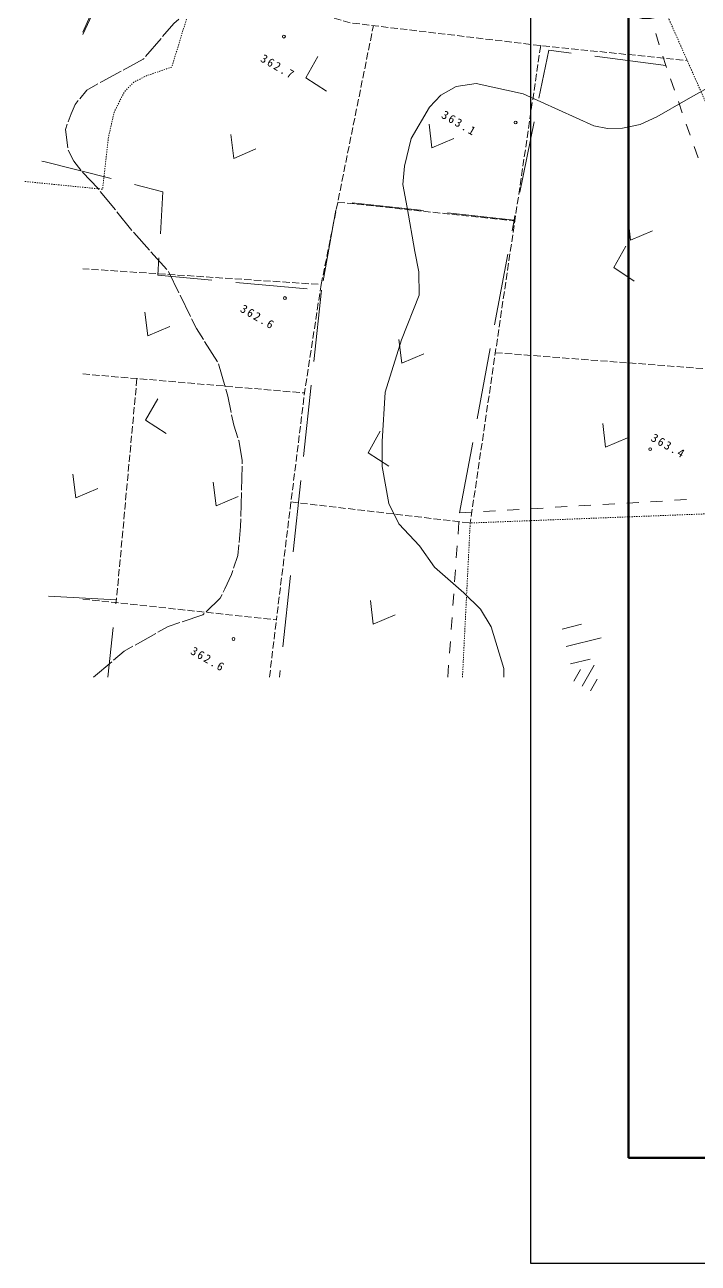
# Model space of a CAD drawing. Header units: millimetres. Extents: x -2078669 to -1085629, y -5987148 to 310365.
# Drawn here: x -1840977 to -1770621, y -1596452 to -1466998 of the extents above; entities that cross this region are included whole.
import ezdxf

# ---------------------------------------------------------------- set-up
doc = ezdxf.new("R2010")
doc.units = ezdxf.units.MM
doc.header["$LTSCALE"] = 500
for name, pattern in [('56301', [0.5, 0.25, -0.25]), ('56302', [2, 1.5, -0.5]), ('57103', [5.5, 5, -0.5])]:
    doc.linetypes.add(name, pattern=pattern)
doc.layers.get('Defpoints').update_dxf_attribs({"color": 153})
for name, color, linetype, lineweight in [('D-BGD', 7, 'Continuous', 13), ('D-TTL', 2, 'Continuous', 140), ('●予備設計_LP横断', 7, 'Continuous', 13)]:
    doc.layers.add(name, color=color, linetype=linetype, lineweight=lineweight)
doc.styles.add('MS ゴシック', font='MS Gothic.ttf')

# ---------------------------------------------------------------- blocks, each defined once
blk = doc.blocks.new('M6334')
at = {"layer": '●予備設計_LP横断', "linetype": 'Continuous', "lineweight": 9}
for p, q in [((-1, -1.25), (-1, 0.15)), ((0, -1.25), (0, 1.25)), ((1, -1.25), (1, 0.15))]:
    blk.add_line(p, q, dxfattribs=at)
blk = doc.blocks.new('M6313')
at = {"layer": 'D-BGD', "flags": 128}
blk.add_lwpolyline([(-1.5, 1), (0, -1), (1.5, 1)], dxfattribs=at)
blk = doc.blocks.new('M7312')
at = {"layer": '●予備設計_LP横断', "linetype": 'Continuous', "lineweight": 20}
blk.add_circle((0, 0), 0.15, dxfattribs=at)
blk = doc.blocks.new('河川平面')
at = {"layer": 'D-BGD', "linetype": '56302'}
for p, q in [((1500952, -2829649), (1506410, -2802587)), ((1502687, -2821046), (1521184, -2823002)), ((1519151, -2836778), (1544674, -2838728)), ((1476042, -2838996), (1499216, -2840984)), ((1481701, -2839481), (1479535, -2862904)), ((1495557, -2870692), (1496271, -2864694))]:
    blk.add_line(p, q, dxfattribs=at)
at = {"layer": 'D-BGD', "linetype": 'Continuous'}
for p, q in [((1536279, -2804588, 364198), (1535907, -2803395, 364164)), ((1536959, -2806765, 364260), (1529533, -2805785, 363890)), ((1537855, -2809331, 364281), (1537443, -2808152, 364271)), ((1538679, -2811692, 364300), (1538268, -2810511, 364290)), ((1523194, -2812631, 363599), (1521700, -2819980, 363550)), ((1539503, -2814052, 364319), (1539091, -2812872, 364309)), ((1540327, -2816413, 364338), (1539915, -2815232, 364328)), ((1502487, -2821874, 363606), (1501170, -2829256, 363495)), ((1511649, -2821898, 363576), (1504192, -2821099, 363613)), ((1520896, -2824032, 363533), (1521104, -2822911, 363530)), ((1519067, -2833863, 363562), (1520438, -2826490, 363541)), ((1499505, -2830109, 363487), (1492036, -2829427, 363522)), ((1500994, -2830245, 363480), (1500186, -2837701, 363441)), ((1517238, -2843695, 363591), (1518609, -2836321, 363569)), ((1499916, -2840187, 363428), (1499108, -2847643, 363390)), ((1515410, -2853526, 363620), (1516781, -2846152, 363598)), ((1498838, -2850129, 363377), (1498030, -2857585, 363338)), ((1520400, -2853233, 363707), (1521648, -2853159, 363728)), ((1522896, -2853086, 363750), (1524143, -2853013, 363772)), ((1525391, -2852939, 363794), (1526638, -2852866, 363815)), ((1527886, -2852793, 363837), (1529134, -2852719, 363859)), ((1530382, -2852646, 363880), (1531629, -2852573, 363902)), ((1532877, -2852499, 363924), (1534124, -2852426, 363945)), ((1535372, -2852354, 363967), (1536620, -2852281, 363989)), ((1537868, -2852207, 364011), (1539115, -2852133, 364032)), ((1515410, -2853526, 363620), (1516657, -2853453, 363642)), ((1517905, -2853379, 363663), (1519152, -2853306, 363685)), ((1515252, -2855732, 363629), (1515341, -2854486, 363624)), ((1515074, -2858226, 363640), (1515163, -2856979, 363635)), ((1514895, -2860720, 363651), (1514985, -2859472, 363646)), ((1497761, -2860070, 363325), (1496952, -2867526, 363287)), ((1514718, -2863213, 363662), (1514807, -2861967, 363656)), ((1514540, -2865707, 363672), (1514629, -2864460, 363667)), ((1479226, -2865509, 363088), (1478678, -2870692, 363137)), ((1526117, -2865659), (1528157, -2865164)), ((1514361, -2868201, 363683), (1514450, -2866953, 363678)), ((1526559, -2867481), (1530204, -2866595)), ((1514183, -2870694, 363694), (1514272, -2869447, 363688)), ((1527002, -2869304), (1529042, -2868808)), ((1496683, -2870012, 363274), (1496609, -2870692, 363270))]:
    blk.add_line(p, q, dxfattribs=at)
at = {"layer": 'D-BGD', "linetype": 'Continuous', "elevation": 363000, "flags": 128}
blk.add_lwpolyline([(1520036, -2870692), (1520030, -2869786), (1518730, -2865446), (1517588, -2863595), (1515873, -2861874), (1512785, -2859198), (1511230, -2856972), (1509070, -2854672), (1508039, -2852550), (1507328, -2848672), (1507330, -2846073), (1507633, -2840896), (1509359, -2835443), (1511185, -2830746), (1511151, -2828325), (1510727, -2826185), (1509938, -2821586), (1509493, -2819212), (1509644, -2817275), (1510352, -2814391), (1512284, -2811120), (1513447, -2809841), (1515047, -2808939), (1517134, -2808637), (1522071, -2809701), (1529447, -2813052), (1530861, -2813346), (1532446, -2813303), (1534293, -2812918), (1536032, -2812126), (1539048, -2810372), (1541584, -2808942)], dxfattribs=at)
at = {"layer": 'D-BGD', "linetype": '57103', "elevation": 362500, "flags": 128}
blk.add_lwpolyline([(1477172, -2870692), (1480389, -2867967), (1484971, -2865393), (1488582, -2864193), (1490390, -2862448), (1490901, -2861451), (1491577, -2859965), (1492253, -2857970), (1492523, -2854950), (1492706, -2848007), (1492343, -2845971), (1491818, -2844356), (1491196, -2841336), (1490209, -2837875), (1487912, -2834245), (1484986, -2828256), (1481365, -2824222), (1477611, -2819585), (1476055, -2817947), (1475124, -2816767), (1474521, -2815562), (1474237, -2813430), (1474818, -2811802), (1475257, -2810826), (1476458, -2809344), (1478073, -2808418), (1482363, -2806108), (1485565, -2802358), (1489241, -2799156), (1490166, -2797637), (1493717, -2792408), (1495727, -2790693), (1496990, -2790207), (1498678, -2790410), (1515296, -2793779), (1523090, -2795880), (1526242, -2797376), (1532639, -2801346), (1534483, -2801833), (1535345, -2801857), (1536115, -2801690), (1536414, -2801377), (1536811, -2800496), (1536775, -2798251), (1531411, -2785253), (1530397, -2780634), (1531536, -2779067), (1532905, -2778516), (1534675, -2777962), (1556794, -2782089), (1584092, -2789157), (1586463, -2789792), (1587876, -2790125), (1589173, -2790027), (1589943, -2788823)], dxfattribs=at)
at = {"layer": 'D-BGD', "linetype": '56301', "flags": 128}
for points in [[(1485703, -2785164), (1493964, -2788518), (1490986, -2797839), (1487805, -2799239), (1487221, -2800790), (1485346, -2806923), (1482689, -2807834), (1481380, -2808500), (1480390, -2809510), (1479330, -2811617), (1478737, -2814200), (1478122, -2819690), (1469989, -2818877)], [(1493964, -2788518), (1506432, -2791732), (1522759, -2794397), (1534814, -2796314), (1539539, -2807008), (1541239, -2810855)], [(1515715, -2870692), (1516524, -2854577), (1543369, -2853537), (1544227, -2843800), (1544674, -2838728), (1545279, -2838199), (1548064, -2835767)]]:
    blk.add_lwpolyline(points, dxfattribs=at)
at = {"layer": 'D-BGD', "linetype": 'Continuous', "flags": 128}
blk.add_lwpolyline([(1485381, -2785713), (1480032, -2795163), (1477441, -2800172), (1476042, -2803266)], dxfattribs=at)
at = {"layer": 'D-BGD', "linetype": '56302', "flags": 128}
for points in [[(1490986, -2797839), (1499582, -2801036), (1504093, -2802311), (1523889, -2804673), (1539205, -2806251)], [(1523889, -2804673), (1518157, -2843518), (1516524, -2854577)], [(1476042, -2862530), (1496271, -2864694), (1499216, -2840984), (1500952, -2829649), (1476042, -2828003)], [(1497801, -2852376), (1512690, -2854127), (1516524, -2854577)]]:
    blk.add_lwpolyline(points, dxfattribs=at)
at = {"layer": 'D-BGD', "linetype": 'Continuous', "extrusion": (-0.04947, 0.003309, 0.99877), "elevation": 278492}
blk.add_lwpolyline([(2697279, 1726833), (2697127, 1724474), (2702217, 1723788)], dxfattribs=at)
at = {"layer": 'D-BGD', "linetype": 'Continuous'}
for points in [[(1500617, -2805804), (1499359, -2808039), (1501502, -2809448)], [(1532775, -2825650), (1531516, -2827885), (1533660, -2829293)], [(1483875, -2841591), (1482617, -2843827), (1484760, -2845235)], [(1507133, -2844995), (1505875, -2847230), (1508018, -2848638)]]:
    blk.add_lwpolyline(points, dxfattribs=at)
at = {"layer": 'D-BGD', "linetype": 'Continuous', "extrusion": (0.458205, 0.167983, 0.872829), "elevation": 550692}
blk.add_lwpolyline([(-3164505, -238507), (-3164287, -238511), (-3163257, -238569)], dxfattribs=at)
at = {"layer": 'D-BGD', "linetype": 'Continuous', "extrusion": (-0.251076, -0.957085, 0.144739), "elevation": 2378871}
blk.add_lwpolyline([(2145822, 19256), (2138576, 18833), (2138336, 18803)], dxfattribs=at)
at = {"layer": 'D-BGD', "linetype": 'Continuous', "extrusion": (-0.062302, -0.011172, 0.997995), "elevation": 301983}
blk.add_lwpolyline([(3041985, 983422), (3037679, 984465), (3036414, 981669)], dxfattribs=at)
at = {"layer": 'D-BGD', "linetype": 'Continuous', "extrusion": (0.004121, -0.007071, 0.999967), "elevation": 389749}
blk.add_lwpolyline([(1519691, -2819745), (1519593, -2820226), (1512624, -2819479)], dxfattribs=at)
at = {"layer": 'D-BGD', "linetype": 'Continuous', "extrusion": (0.003217, -0.015073, 0.999881), "elevation": 410927}
blk.add_lwpolyline([(1488369, -2823326), (1482710, -2822809), (1482818, -2820994)], dxfattribs=at)
at = {"layer": 'D-BGD', "linetype": 'Continuous', "extrusion": (0.004586, 0.00907, 0.999948), "elevation": 343863}
blk.add_lwpolyline([(1470783, -2865464), (1477852, -2865841), (1477808, -2866260)], dxfattribs=at)
at = {"layer": 'D-BGD', "linetype": 'Continuous'}
blk.add_polyline3d([(1476042, -2803517, 362896), (1479010, -2797135, 362980), (1480962, -2793678, 363030), (1485359, -2785929, 363130), (1488265, -2780793, 363200), (1510570, -2742552, 362910), (1512507, -2738821, 362960), (1513119, -2737374, 362980), (1513758, -2735400, 363010), (1513984, -2733984, 363030), (1513925, -2732842, 363040), (1513548, -2731311, 363070), (1504301, -2702108, 363020), (1499417, -2686947, 362940)], dxfattribs=at)
at = {"layer": 'D-BGD', "linetype": 'Continuous', "lineweight": 20, "xscale": 1000, "yscale": 1000, "zscale": 1000, "rotation": 330.1091246385173}
for p in [(1497065, -2803738, 362672), (1521264, -2812717, 363096), (1497167, -2831061, 362629), (1535324, -2846862, 363418), (1491790, -2866702, 362562)]:
    blk.add_blockref('M7312', p, dxfattribs=at)
at = {"layer": 'D-BGD', "linetype": 'Continuous', "lineweight": 9, "xscale": 1000, "yscale": 1000, "zscale": 1000, "rotation": 330.1091246385173}
for name, p in [('M6313', (1513021, -2814509)), ('M6313', (1492312, -2815596)), ('M6313', (1533783, -2824162)), ('M6313', (1483343, -2834156)), ('M6313', (1509876, -2837008)), ('M6313', (1531171, -2845797)), ('M6313', (1475819, -2851078)), ('M6313', (1490481, -2851915)), ('M6313', (1506896, -2864279)), ('M6334', (1528855, -2870533))]:
    blk.add_blockref(name, p, dxfattribs=at)
at = {"layer": 'D-BGD', "linetype": 'Continuous', "char_height": 900, "attachment_point": 7, "rotation": 330.10912, "line_spacing_factor": 0.722892, "style": 'MS ゴシック'}
for s, insert in [('\\T1.284;362.7', (1494515, -2806297)), ('\\T1.315;363.1', (1513422, -2812186)), ('\\T1.287;362.6', (1492409, -2832456)), ('\\T1.281;363.4', (1535317, -2845943)), ('\\T1.287;362.6', (1487208, -2868226))]:
    blk.add_mtext(s, dxfattribs=dict(at, insert=insert))

msp = doc.modelspace()

# ---------------------------------------------------------------- linework, layer by layer
at = {"layer": 'D-TTL'}
for p, q in [((-1777887.6, -1310452.3), (-1777887.6, -1585452.3)), ((-1777887.6, -1585452.3), (-1377887.6, -1585452.3))]:
    msp.add_line(p, q, dxfattribs=at)
at = {"layer": 'Defpoints', "color": 1}
msp.add_lwpolyline([(-1788137.6, -1596452.3), (-1367637.6, -1596452.3), (-1367637.6, -1299452.3), (-1788137.6, -1299452.3)], close=True, dxfattribs=at)

# ---------------------------------------------------------------- block references
at = {"layer": 'D-BGD'}
msp.add_blockref('河川平面', (-3310965.8, 1335500.2), dxfattribs=at)

doc.saveas('drawing.dxf')
